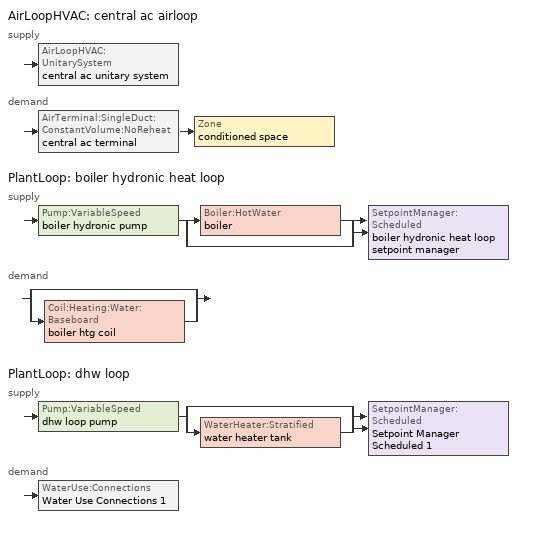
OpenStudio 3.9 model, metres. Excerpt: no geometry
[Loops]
AirLoopHVAC 'central ac airloop'
 supply: AirLoopHVAC:UnitarySystem 'central ac unitary system'
 demand: AirTerminal:SingleDuct:ConstantVolume:NoReheat 'central ac terminal' > Zone 'conditioned space'
PlantLoop 'boiler hydronic heat loop'
 supply: Pump:VariableSpeed 'boiler hydronic pump' > split
  | Boiler:HotWater 'boiler'
  | bypass
  join > SetpointManager:Scheduled 'boiler hydronic heat loop setpoint manager'
 demand: split
  | bypass
  | Coil:Heating:Water:Baseboard 'boiler htg coil'
PlantLoop 'dhw loop'
 supply: Pump:VariableSpeed 'dhw loop pump' > split
  | bypass
  | WaterHeater:Stratified 'water heater tank'
  join > SetpointManager:Scheduled 'Setpoint Manager Scheduled 1'
 demand: WaterUse:Connections 'Water Use Connections 1'
[Sizing:Zone]
conditioned space: Zone Cooling Design Supply Air Temperature Input Method=SupplyAirTemperature; Zone Cooling Design Supply Air Temperature {C}=14; Zone Cooling Design Supply Air Temperature Difference {deltaC}=11.11; Zone Heating Design Supply Air Temperature Input Method=SupplyAirTemperature; Zone Heating Design Supply Air Temperature {C}=40; Zone Heating Design Supply Air Temperature Difference {deltaC}=11.11; Zone Cooling Design Supply Air Humidity Ratio {kg-H2O/kg-air}=0.0085; Zone Heating Design Supply Air Humidity Ratio {kg-H2O/kg-air}=0.008; Cooling Design Air Flow Method=DesignDay; Heating Design Air Flow Method=DesignDay; Account for Dedicated Outdoor Air System=No; Dedicated Outdoor Air System Control Strategy=NeutralSupplyAir; Dedicated Outdoor Air Low Setpoint Temperature for Design {C}=autosize; Dedicated Outdoor Air High Setpoint Temperature for Design {C}=autosize; Zone Load Sizing Method=Sensible Load Only No Latent Load; Zone Latent Cooling Design Supply Air Humidity Ratio Input Method=HumidityRatioDifference; Zone Cooling Design Supply Air Humidity Ratio Difference {kgWater/kgDryAir}=0.005; Zone Latent Heating Design Supply Air Humidity Ratio Input Method=HumidityRatioDifference; Zone Humidification Design Supply Air Humidity Ratio Difference {kgWater/kgDryAir}=0.005; Sizing Option=Coincident
[Zone equipment]
conditioned space: central ac terminal, boiler baseboard
[Coil:Cooling:DX:SingleSpeed]
central ac clg coil: Availability Schedule=Always On Discrete; Rated Total Cooling Capacity {W}=5639.51; Rated Sensible Heat Ratio=0.730032; Rated COP {W/W}=4.3086; Rated Air Flow Rate {m3/s}=0.29131; Rated Evaporator Fan Power Per Volume Flow Rate 2017 {W/(m3/s)}=773.3; Rated Evaporator Fan Power Per Volume Flow Rate 2023 {W/(m3/s)}=934.4; Total Cooling Capacity Function of Temperature Curve=Cool-CAP-fT1; Total Cooling Capacity Function of Flow Fraction Curve=Cool-CAP-fFF1; Energy Input Ratio Function of Temperature Curve=Cool-EIR-fT1; Energy Input Ratio Function of Flow Fraction Curve=Cool-EIR-fFF1; Part Load Fraction Correlation Curve=Cool-PLF-fPLR1; Minimum Outdoor Dry-Bulb Temperature for Compressor Operation {C}=-25; Nominal Time for Condensate Removal to Begin {s}=1000; Ratio of Initial Moisture Evaporation Rate and Steady State Latent Capacity=1.5; Maximum Cycling Rate {cycles/hr}=3; Latent Capacity Time Constant {s}=45; Condenser Type=AirCooled; Evaporative Condenser Effectiveness=0.9; Evaporative Condenser Air Flow Rate {m3/s}=autosize; Evaporative Condenser Pump Rated Power Consumption {W}=autosize; Crankcase Heater Capacity {W}=50; Maximum Outdoor Dry-Bulb Temperature for Crankcase Heater Operation {C}=10; Basin Heater Capacity {W/K}=0; Basin Heater Setpoint Temperature {C}=2
[Fan:SystemModel] Availability Schedule=Always On Discrete; Speed Control Method=Discrete; Electric Power Minimum Flow Rate Fraction=0.2; Design Pressure Rise {Pa}=500; Motor Efficiency=1; Motor In Air Stream Fraction=1; Design Electric Power Consumption {W}=autosize; Design Power Sizing Method=PowerPerFlow; Electric Power Per Unit Flow Rate Per Unit Pressure {W-s/m3-Pa}=1.66667; Fan Total Efficiency=0.7; Motor Loss Radiative Fraction=0
Name | Design Maximum Air Flow Rate {m3/s} | Electric Power Per Unit Flow Rate {W/(m3/s)} | Speed Flow Fraction 1 | Speed Electric Power Fraction 1
central ac supply fan | 0.295439 | 794.58 | 1 | 1
water heater fan | 0.0854225 | 97.8923
[EnergyManagementSystem:Sensor]
Name | Output Variable or Output Meter Index Key | Output Variable or Output Meter
central_ac_supply_fan_s | central ac supply fan | Fan Electricity Energy
central_ac_clg_coil_s | central ac clg coil | Cooling Coil Total Cooling Energy
boiler_plr_s | boiler | Boiler Part Load Ratio
boiler_hydronic_pump_mfr_s | boiler hydronic pump | Pump Mass Flow Rate
boiler_hydronic_pump_s | boiler hydronic pump | Pump Electricity Energy
boiler_baseboard_s | boiler baseboard | Baseboard Total Heating Energy
water_heater_tl | water heater tank | Water Heater Heat Loss Rate
water_heater_sens_cool | water heater coil | Cooling Coil Sensible Cooling Rate
water_heater_lat_cool | water heater coil | Cooling Coil Latent Cooling Rate
water_heater_fan_pwr; water_heater_fan_energy | water heater fan | Fan Electricity Rate
water_heater_tank_energy | water heater tank | Water Heater Electricity Rate
water_heater_coil_energy | water heater coil | Cooling Coil Water Heating Electricity Rate
water_heater_tank_on_cycle_parasitic | water heater tank | Water Heater On Cycle Parasitic Electricity Rate
water_heater_tank_off_cycle_parasitic | water heater tank | Water Heater Off Cycle Parasitic Electricity Rate
fridge_tin_s; tin_s; tin_s_1 | conditioned space | Zone Mean Air Temperature
win_s | conditioned space | Zone Air Humidity Ratio
tout_s | conditioned space | Zone Outdoor Air Drybulb Temperature
central_ac_airloop_Fan_RTF_s | central ac supply fan | Fan Runtime Fraction
conditioned_space_htg_unmet_s | conditioned space | Zone Heating Setpoint Not Met Time
conditioned_space_clg_unmet_s | conditioned space | Zone Cooling Setpoint Not Met Time
im_ig_1 | partition wall mass | Surface Inside Face Internal Gains Radiation Heat Gain Energy
im_sol_1 | partition wall mass | Surface Inside Face Solar Radiation Heat Gain Energy
im_lgt_1 | partition wall mass | Surface Inside Face Lights Radiation Heat Gain Energy
im_surf_1 | partition wall mass | Surface Inside Face Net Surface Thermal Radiation Heat Gain Energy
airflow_gain | infil flow | Infiltration Sensible Heat Gain Energy
airflow_loss | infil flow | Infiltration Sensible Heat Loss Energy
airflow_gain_1 | natural vent flow | Infiltration Sensible Heat Gain Energy
airflow_loss_1 | natural vent flow | Infiltration Sensible Heat Loss Energy
airflow_gain_2 | whole house fan flow | Infiltration Sensible Heat Gain Energy
airflow_loss_2 | whole house fan flow | Infiltration Sensible Heat Loss Energy
mv_conv | mech vent bath fan 0 | Electric Equipment Convective Heating Energy
mv_rad | mech vent bath fan 0 | Electric Equipment Radiant Heating Energy
mv_conv_1 | mech vent house fan | Electric Equipment Convective Heating Energy
mv_rad_1 | mech vent house fan | Electric Equipment Radiant Heating Energy
mv_conv_2 | mech vent house fan cfis | Electric Equipment Convective Heating Energy
mv_rad_2 | mech vent house fan cfis | Electric Equipment Radiant Heating Energy
mv_conv_3 | mech vent range fan 0 | Electric Equipment Convective Heating Energy
mv_rad_3 | mech vent range fan 0 | Electric Equipment Radiant Heating Energy
mv_conv_4 | mech vent house fan latent load | Other Equipment Convective Heating Energy
mv_rad_4 | mech vent house fan latent load | Other Equipment Radiant Heating Energy
mv_conv_5 | mech vent house fan sensible load | Other Equipment Convective Heating Energy
mv_rad_5 | mech vent house fan sensible load | Other Equipment Radiant Heating Energy
duct_mix_gain; duct_mix_gain_1 | conditioned space | Zone Mixing Sensible Heat Gain Energy
duct_mix_loss; duct_mix_loss_1 | conditioned space | Zone Mixing Sensible Heat Loss Energy
ducts_conv | central ac airloop_0 RetCondToRP | Other Equipment Convective Heating Energy
ducts_rad | central ac airloop_0 RetCondToRP | Other Equipment Radiant Heating Energy
ducts_conv_1 | central ac airloop_0 RetLatLkToRP | Other Equipment Convective Heating Energy
ducts_rad_1 | central ac airloop_0 RetLatLkToRP | Other Equipment Radiant Heating Energy
ducts_conv_2 | central ac airloop_0 RetSensLkToRP | Other Equipment Convective Heating Energy
ducts_rad_2 | central ac airloop_0 RetSensLkToRP | Other Equipment Radiant Heating Energy
ducts_conv_3 | central ac airloop_0 SupCondToLv | Other Equipment Convective Heating Energy
ducts_rad_3 | central ac airloop_0 SupCondToLv | Other Equipment Radiant Heating Energy
ducts_conv_4 | central ac airloop_0 SupLatLkToCond | Other Equipment Convective Heating Energy
ducts_rad_4 | central ac airloop_0 SupLatLkToCond | Other Equipment Radiant Heating Energy
ducts_conv_5 | central ac airloop_0 SupSensLkToCond | Other Equipment Convective Heating Energy
ducts_rad_5 | central ac airloop_0 SupSensLkToCond | Other Equipment Radiant Heating Energy
ig_lgt_conv | interior lighting | Lights Convective Heating Energy
ig_lgt_rad | interior lighting | Lights Radiant Heating Energy
ig_lgt_vis | interior lighting | Lights Visible Radiation Heating Energy
ig_ee_conv | ceiling fan | Electric Equipment Convective Heating Energy
ig_ee_rad | ceiling fan | Electric Equipment Radiant Heating Energy
ig_ee_conv_1 | clothes dryer | Electric Equipment Convective Heating Energy
ig_ee_rad_1 | clothes dryer | Electric Equipment Radiant Heating Energy
ig_ee_conv_2 | clothes washer | Electric Equipment Convective Heating Energy
ig_ee_rad_2 | clothes washer | Electric Equipment Radiant Heating Energy
ig_ee_conv_3 | cooking range | Electric Equipment Convective Heating Energy
ig_ee_rad_3 | cooking range | Electric Equipment Radiant Heating Energy
ig_ee_conv_4 | dishwasher | Electric Equipment Convective Heating Energy
ig_ee_rad_4 | dishwasher | Electric Equipment Radiant Heating Energy
ig_ee_conv_5 | fridge | Electric Equipment Convective Heating Energy
ig_ee_rad_5 | fridge | Electric Equipment Radiant Heating Energy
ig_ee_conv_6 | misc plug loads | Electric Equipment Convective Heating Energy
ig_ee_rad_6 | misc plug loads | Electric Equipment Radiant Heating Energy
ig_ee_conv_7 | misc tv | Electric Equipment Convective Heating Energy
ig_ee_rad_7 | misc tv | Electric Equipment Radiant Heating Energy
ig_ee_conv_8 | whole house fan | Electric Equipment Convective Heating Energy
ig_ee_rad_8 | whole house fan | Electric Equipment Radiant Heating Energy
ig_oe_conv | clothes dryer 1 | Other Equipment Convective Heating Energy
ig_oe_rad | clothes dryer 1 | Other Equipment Radiant Heating Energy
ig_oe_conv_1 | cooking range 1 | Other Equipment Convective Heating Energy
ig_oe_rad_1 | cooking range 1 | Other Equipment Radiant Heating Energy
ig_oe_conv_2 | general water use latent | Other Equipment Convective Heating Energy
ig_oe_rad_2 | general water use latent | Other Equipment Radiant Heating Energy
ig_oe_conv_3 | general water use sensible | Other Equipment Convective Heating Energy
ig_oe_rad_3 | general water use sensible | Other Equipment Radiant Heating Energy
ig_ppl_conv | occupants | People Convective Heating Energy
ig_ppl_rad | occupants | People Radiant Heating Energy
htg_sp_s_1 | heating setpoint | Schedule Value
clg_sp_s_1 | cooling setpoint | Schedule Value
[EnergyManagementSystem:Program]
central_ac_supply_fan_disaggregate_program: Set central_ac_supply_fan_clg = 0; If central_ac_clg_coil_s > 0; Set central_ac_supply_fan_clg = central_ac_supply_fan_s; EndIf
boiler_hydronic_pump_power_program: Set hvac_plr = boiler_plr_s; Set pump_total_eff = boiler_hydronic_pump_rated_mfr / 1000 * 20000.0 / 81.7307692307692; Set pump_vfr = boiler_hydronic_pump_mfr_s / 1000; If pump_vfr > 0; Set boiler_hydronic_pump_pressure_rise_act = 81.7307692307692 * hvac_plr * pump_total_eff / pump_vfr; Else; Set boiler_hydronic_pump_pressure_rise_act = 0; EndIf
boiler_hydronic_pump_disaggregate_program: Set boiler_hydronic_pump_primary_htg = boiler_hydronic_pump_s
water_heater_InletAir: Set water_heater_Tamb_act = water_heater_amb_temp; Set water_heater_RHamb_act = 0; Set water_heater_RHamb_act = water_heater_RHamb_act + (water_heater_amb_rh / 100) / 1; Set water_heater_sens_act = (0 - water_heater_sens_cool - (water_heater_tl + water_heater_fan_pwr)) / 1; Set water_heater_lat_act = (0 - water_heater_lat_cool) / 1
water_heater_Control: Set water_heater_HPWHSchedOverride = water_heater_T_set; If (water_heater_amb_temp<5.56) || (water_heater_amb_temp>48.89); Set water_heater_UESchedOverride = water_heater_T_set; Set water_heater_LESchedOverride = water_heater_T_set; Else; Set water_heater_UESchedOverride = water_heater_T_set - 9.0; Set water_heater_LESchedOverride = 0; EndIf
water_heater_hpwh_EC_adj: If WarmupFlag == 0; Set dhw_e_cons = water_heater_tank_energy + water_heater_tank_on_cycle_parasitic + water_heater_tank_off_cycle_parasitic + water_heater_coil_energy + water_heater_fan_energy; Set water_heater_hpwh_ec_adj_act = 0.0 * dhw_e_cons / 1; EndIf
[AirLoopHVAC:UnitarySystem]
central ac unitary system: Control Type=Load; Controlling Zone or Thermostat Location=conditioned space; Dehumidification Control Type=None; Availability Schedule=Always On Discrete; Supply Fan=central ac supply fan; Fan Placement=BlowThrough; Supply Air Fan Operating Mode Schedule=central ac auto fan schedule; DX Heating Coil Sizing Ratio=1; Cooling Coil=central ac clg coil; Use DOAS DX Cooling Coil=No; DOAS DX Cooling Coil Leaving Minimum Air Temperature {C}=2; Latent Load Control=SensibleOnlyLoadControl; Supply Air Flow Rate Method During Cooling Operation=SupplyAirFlowRate; Supply Air Flow Rate During Cooling Operation {m3/s}=0.295439; Supply Air Flow Rate Method During Heating Operation=SupplyAirFlowRate; Supply Air Flow Rate During Heating Operation {m3/s}=0; Supply Air Flow Rate Method When No Cooling or Heating is Required=SupplyAirFlowRate; Supply Air Flow Rate When No Cooling or Heating is Required {m3/s}=0; No Load Supply Air Flow Rate Control Set To Low Speed=Yes; Maximum Supply Air Temperature {C}=48.8889; Maximum Outdoor Dry-Bulb Temperature for Supplemental Heater Operation {C}=21; Ancilliary On-Cycle Electric Power {W}=0; Ancilliary Off-Cycle Electric Power {W}=0
[AirLoopHVAC]
central ac airloop: Availability Schedule=Always On Discrete; Design Supply Air Flow Rate {m3/s}=0.295439; Design Return Air Flow Fraction of Supply Air Flow=1
[Sizing:System]
central ac airloop: Central Heating Maximum System Air Flow Ratio=0.3; Preheat Design Temperature {C}=7; Preheat Design Humidity Ratio {kg-H2O/kg-Air}=0.008; Precool Design Temperature {C}=12.8; Precool Design Humidity Ratio {kg-H2O/kg-Air}=0.008; Central Cooling Design Supply Air Temperature {C}=12.8; Central Heating Design Supply Air Temperature {C}=16.7; 100% Outdoor Air in Cooling=Yes; 100% Outdoor Air in Heating=Yes; Central Cooling Design Supply Air Humidity Ratio {kg-H2O/kg-Air}=0.0085; Zone Maximum Outdoor Air Fraction=1; Cooling Supply Air Flow Rate Per Floor Area {m3/s-m2}=0.00996765; Cooling Fraction of Autosized Cooling Supply Air Flow Rate=1; Cooling Supply Air Flow Rate Per Unit Cooling Capacity {m3/s-W}=3.94755e-05; Heating Supply Air Flow Rate Per Floor Area {m3/s-m2}=0.00996765; Heating Fraction of Autosized Heating Supply Air Flow Rate=1; Heating Fraction of Autosized Cooling Supply Air Flow Rate=1; Heating Supply Air Flow Rate Per Unit Heating Capacity {m3/s-W}=3.15882e-05; Cooling Design Capacity Method=CoolingDesignCapacity; Cooling Design Capacity {W}=autosize; Cooling Design Capacity Per Floor Area {W/m2}=234.7; Fraction of Autosized Cooling Design Capacity=1; Heating Design Capacity Method=HeatingDesignCapacity; Heating Design Capacity {W}=autosize; Heating Design Capacity Per Floor Area {W/m2}=157; Fraction of Autosized Heating Design Capacity=1; Central Cooling Capacity Control Method=OnOff; Occupant Diversity=autosize
[AirTerminal:SingleDuct:ConstantVolume:NoReheat]
central ac terminal: Availability Schedule=Always On Discrete; Maximum Air Flow Rate {m3/s}=0.295439
[PlantLoop] Fluid Type=Water; Glycol Concentration=0; Load Distribution Scheme=Optimal
Name | Plant Loop Volume {m3} | Maximum Loop Flow Rate {m3/s}
boiler hydronic heat loop | Autocalculate
dhw loop | 0.003 | 0.01
[Sizing:Plant] Loop Type=Heating; Sizing Option=NonCoincident; Zone Timesteps in Averaging Window=1; Coincident Sizing Factor Mode=None
Name | Design Loop Exit Temperature {C} | Loop Design Temperature Difference {deltaC}
boiler hydronic heat loop | 82.2222 | 11.1111
dhw loop | 51.6667 | 5.55556
[Pump:VariableSpeed] Motor Efficiency=0.85; Fraction of Motor Inefficiencies to Fluid Stream=0; Coefficient 1 of the Part Load Performance Curve=0; Coefficient 2 of the Part Load Performance Curve=1; Coefficient 3 of the Part Load Performance Curve=0; Coefficient 4 of the Part Load Performance Curve=0; Minimum Flow Rate {m3/s}=0; Pump Control Type=Intermittent; Skin Loss Radiative Fraction=0.5; Design Power Sizing Method=PowerPerFlowPerPressure; Design Electric Power per Unit Flow Rate {W/(m3/s)}=348701.1; Design Shaft Power per Unit Flow Rate per Unit Head {W-s/m3-Pa}=1.28205; Design Minimum Flow Rate Fraction=0
Name | Rated Flow Rate {m3/s} | Rated Pump Head {Pa} | Rated Power Consumption {W}
boiler hydronic pump | 0.0030649 | 20000 | 81.7308
dhw loop pump | 0.01 | 1 | 0
[Boiler:HotWater]
boiler: Fuel Type=NaturalGas; Nominal Capacity {W}=5311.62; Nominal Thermal Efficiency=0.8; Efficiency Curve Temperature Evaluation Variable=LeavingBoiler; Normalized Boiler Efficiency Curve=NonCondensingBoilerEff; Minimum Part Load Ratio=0; Maximum Part Load Ratio=1; Optimum Part Load Ratio=1; Water Outlet Upper Temperature Limit {C}=99.9; Boiler Flow Mode=LeavingSetpointModulated; On Cycle Parasitic Electric Load {W}=0; Off Cycle Parasitic Fuel Load {W}=0; Sizing Factor=1
[EnergyManagementSystem:InternalVariable]
Name | Internal Data Index Key | Internal Data Type
boiler_hydronic_pump_rated_mfr | boiler hydronic pump | Pump Maximum Mass Flow Rate
central_ac_airloop_max_sup_fan_mfr | central ac supply fan | Fan Maximum Mass Flow Rate
[EnergyManagementSystem:Actuator]
Name | Actuated Component | Actuated Component Type | Actuated Component Control Type
boiler_hydronic_pump_pressure_rise_act | boiler hydronic pump | Pump | Pump Pressure Rise
water_heater_Tamb_act | water heater Tamb act | Schedule:Constant | Schedule Value
water_heater_RHamb_act | water heater RHamb act | Schedule:Constant | Schedule Value
[SetpointManager:Scheduled] Control Variable=Temperature
Name | Schedule
boiler hydronic heat loop setpoint manager | boiler hydronic heat supply setpoint
Setpoint Manager Scheduled 1 | dhw temp
[Coil:Heating:Water:Baseboard]
boiler htg coil: Heating Design Capacity Method=HeatingDesignCapacity; Heating Design Capacity {W}=5311.62; Heating Design Capacity Per Floor Area {W/m2}=0; Fraction of Autosized Heating Design Capacity=0.8; U-Factor Times Area Value {W/K}=382.437; Maximum Water Flow Rate {m3/s}=0.000228814; Convergence Tolerance=0.001
[ZoneHVAC:Baseboard:Convective:Water]
boiler baseboard: Availability Schedule=Always On Discrete; Heating Coil=boiler htg coil
[ElectricEquipment:Definition] Design Level Calculation Method=EquipmentLevel
Name | Design Level {W} | Fraction Latent | Fraction Radiant | Fraction Lost
clothes washer | 417.912 | 0.03 | 0.162 | 0.7
dishwasher | 828.55 | 0.3 | 0.18 | 0.4
[Coil:WaterHeating:AirToWaterHeatPump:Wrapped]
water heater coil: Rated Heating Capacity {W}=2110.99; Rated COP {W/W}=4.222255; Rated Sensible Heat Ratio=0.88; Rated Evaporator Inlet Air Dry-Bulb Temperature {C}=19.7222; Rated Evaporator Inlet Air Wet-Bulb Temperature {C}=13.561; Rated Condenser Water Temperature {C}=48.89; Rated Evaporator Air Flow Rate {m3/s}=0.0854225; Evaporator Fan Power Included in Rated COP=Yes; Crankcase Heater Capacity {W}=0; Maximum Ambient Temperature for Crankcase Heater Operation {C}=0; Evaporator Air Temperature Type for Curve Objects=WetBulbTemperature; Heating Capacity Function of Temperature Curve=HPWH-Cap-fT; Heating Capacity Function of Air Flow Fraction Curve=HPWH-Htg-Cap-FF; Heating COP Function of Temperature Curve=HPWH-COP-fT; Heating COP Function of Air Flow Fraction Curve=HPWH-Htg-COP-FF; Part Load Fraction Correlation Curve=HPWH-COP-fPLR
[WaterHeater:Stratified]
water heater tank: Tank Volume {m3}=0.224853; Tank Height {m}=1.3343; Tank Shape=VerticalCylinder; Maximum Temperature Limit {C}=90; Heater Priority Control=MasterSlave; Heater 1 Setpoint Temperature Schedule=water heater TopElementSetpoint; Heater 1 Deadband Temperature Difference {deltaC}=18.5; Heater 1 Capacity {W}=4500.11; Heater 1 Height {m}=1.05632; Heater 2 Setpoint Temperature Schedule=water heater BottomElementSetpoint; Heater 2 Deadband Temperature Difference {deltaC}=3.89; Heater 2 Capacity {W}=4500.11; Heater 2 Height {m}=0.277979; Heater Fuel Type=Electricity; Heater Thermal Efficiency=1; Off Cycle Parasitic Fuel Consumption Rate {W}=3; Off Cycle Parasitic Fuel Type=Electricity; Off Cycle Parasitic Heat Fraction to Tank=0; Off Cycle Parasitic Height {m}=0; On Cycle Parasitic Fuel Consumption Rate {W}=3; On Cycle Parasitic Fuel Type=Electricity; On Cycle Parasitic Heat Fraction to Tank=0; On Cycle Parasitic Height {m}=0; Ambient Temperature Indicator=Schedule; Ambient Temperature Schedule=water heater Tamb act; Uniform Skin Loss Coefficient per Unit Area to Ambient Temperature {W/m2-K}=0.925959; Skin Loss Fraction to Zone=1; Off Cycle Flue Loss Coefficient to Ambient Temperature {W/K}=0; Off Cycle Flue Loss Fraction to Zone=1; Use Side Effectiveness=1; Use Side Inlet Height {m}=0; Use Side Outlet Height {m}=autocalculate; Source Side Effectiveness=1; Source Side Inlet Height {m}=0; Source Side Outlet Height {m}=0; Inlet Mode=Fixed; Use Side Design Flow Rate {m3/s}=0.00374132; Source Side Design Flow Rate {m3/s}=0; Indirect Water Heating Recovery Time {hr}=1.5; Number of Nodes=6; Additional Destratification Conductivity {W/m-K}=0; Node 1 Additional Loss Coefficient {W/m2-K}=0; Node 2 Additional Loss Coefficient {W/m2-K}=0; Node 3 Additional Loss Coefficient {W/m2-K}=0; Node 4 Additional Loss Coefficient {W/m2-K}=0; Node 5 Additional Loss Coefficient {W/m2-K}=0; Node 6 Additional Loss Coefficient {W/m2-K}=0; Node 7 Additional Loss Coefficient {W/m2-K}=0; Node 8 Additional Loss Coefficient {W/m2-K}=0; Node 9 Additional Loss Coefficient {W/m2-K}=0; Node 10 Additional Loss Coefficient {W/m2-K}=0; Node 11 Additional Loss Coefficient {W/m2-K}=0; Node 12 Additional Loss Coefficient {W/m2-K}=0
[WaterHeater:Sizing]
water heater tank: Design Mode=PeakDraw; Time Storage Can Meet Peak Draw {hr}=0.538503; Time for Tank Recovery {hr}=0; Nominal Tank Volume for Autosizing Plant Connections {m3}=1
[WaterHeater:HeatPump:WrappedCondenser]
water heater hpwh: Compressor Setpoint Temperature Schedule=water heater setpoint; Dead Band Temperature Difference {deltaC}=3.89; Condenser Bottom Location {m}=0.0555958; Condenser Top Location {m}=0.722746; Evaporator Air Flow Rate {m3/s}=0.0854225; Inlet Air Configuration=Schedule; Inlet Air Temperature Schedule=water heater Tamb act; Inlet Air Humidity Schedule=water heater RHamb act; Tank=water heater tank; DX Coil=water heater coil; Minimum Inlet Air Temperature for Compressor Operation {C}=5.55556; Maximum Inlet Air Temperature for Compressor Operation {C}=48.8889; Compressor Location=Schedule; Compressor Ambient Temperature Schedule=water heater Tamb act; Fan=water heater fan; Fan Placement=DrawThrough; On Cycle Parasitic Electric Load {W}=0; Off Cycle Parasitic Electric Load {W}=0; Parasitic Heat Rejection Location=Outdoors; Inlet Air Mixer Schedule=Always On Discrete; Tank Element Control Logic=MutuallyExclusive; Control Sensor 1 Height In Stratified Tank {m}=1.05632; Control Sensor 1 Weight=0.75; Control Sensor 2 Height In Stratified Tank {m}=0.389171
[WaterUse:Connections]
Water Use Connections 1: Drain Water Heat Exchanger Type=None; Drain Water Heat Exchanger Destination=Plant; Water Use Equipment Name 1=dhw fixtures; Water Use Equipment Name 2=dhw distribution waste; Water Use Equipment Name 3=clothes washer; Water Use Equipment Name 4=dishwasher
[WaterUse:Equipment:Definition]
Name | Peak Flow Rate {m3/s} | Target Temperature Schedule
dhw fixtures | 3.19178e-05 | mixed water temperature schedule
dhw distribution waste | 1.14725e-05 | mixed water temperature schedule
clothes washer | 4.1607e-06
dishwasher | 1.39269e-05
[Curve:Biquadratic] Maximum Value of x=100; Maximum Value of y=100
Name | Coefficient1 Constant | Coefficient2 x | Coefficient3 x**2 | Coefficient4 y | Coefficient5 y**2 | Coefficient6 x*y | Minimum Value of x | Minimum Value of y
Cool-CAP-fT1 | 1.55736 | -0.0744482 | 0.0030986 | 0.00145958 | -4.1148e-05 | -0.000426714 | -100 | -100
Cool-EIR-fT1 | -0.350448 | 0.11681 | -0.00339951 | -0.00122609 | 0.000600809 | -0.000466884 | -100 | -100
HPWH-Cap-fT | 0.563 | 0.0437 | 3.9e-05 | 0.0055 | -0.000148 | -0.000145 | 0 | 0
HPWH-COP-fT | 1.1332 | 0.063 | -9.79e-05 | -0.00972 | -2.14e-05 | -0.000686 | 0 | 0
[Curve:Quadratic] Minimum Value of x=0
Name | Coefficient1 Constant | Coefficient2 x | Coefficient3 x**2 | Maximum Value of x | Minimum Curve Output | Maximum Curve Output
Cool-CAP-fFF1 | 0.718664 | 0.417974 | -0.136638 | 2 | 0 | 2
Cool-EIR-fFF1 | 1.14349 | -0.13944 | -0.00404779 | 2 | 0 | 2
Cool-PLF-fPLR1 | 0.93 | 0.07 | 0 | 1 | 0.7 | 1
[Schedule:Constant]
Name | Value
Always On Discrete | 1
central ac auto fan schedule; water heater TopElementSetpoint; water heater BottomElementSetpoint | 0
boiler hydronic heat supply setpoint | 82.2222
dhw temp; water heater setpoint | 51.6667
water heater Tamb act | 23
water heater RHamb act | 0.5
mixed water temperature schedule | 40.5556
[Curve:Bicubic]
NonCondensingBoilerEff: Coefficient1 Constant=1.11172; Coefficient2 x=0.0786141; Coefficient3 x**2=-0.400426; Coefficient4 y=0; Coefficient5 y**2=-0.000156783; Coefficient6 x*y=0.0093846; Coefficient7 x**3=0.234258; Coefficient8 y**3=1.32927e-06; Coefficient9 x**2*y=-0.0044467; Coefficient10 x*y**2=-1.22498e-05; Minimum Value of x=0.1; Maximum Value of x=1; Minimum Value of y=20; Maximum Value of y=80
[Schedule:File]
dishwasher: External File=External File 1; Column Number=8; Rows to Skip at Top=1; Number of Hours of Data=8760; Interpolate to Timestep=Yes; Minutes per Item=15; Translate File With Relative Path=Yes
[Curve:Cubic] Coefficient1 Constant=1; Coefficient2 x=0; Coefficient3 x**2=0; Coefficient4 x**3=0; Minimum Value of x=0
Name | Maximum Value of x
HPWH-Htg-Cap-FF; HPWH-Htg-COP-FF | 100
HPWH-COP-fPLR | 1
